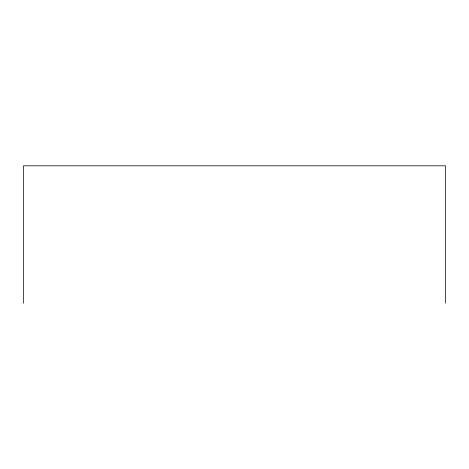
<?xml version="1.0" encoding="UTF-8"?>
<svg xmlns="http://www.w3.org/2000/svg" width="469" height="469" viewBox="0 0 469 469"><rect width="100%" height="100%" fill="white"/><g stroke="black" fill="none" stroke-linecap="round" stroke-linejoin="round"><path stroke-width="0.7" d="M445.55 303.185L445.55 165.815L23.45 165.815L23.45 303.185"/></g></svg>
